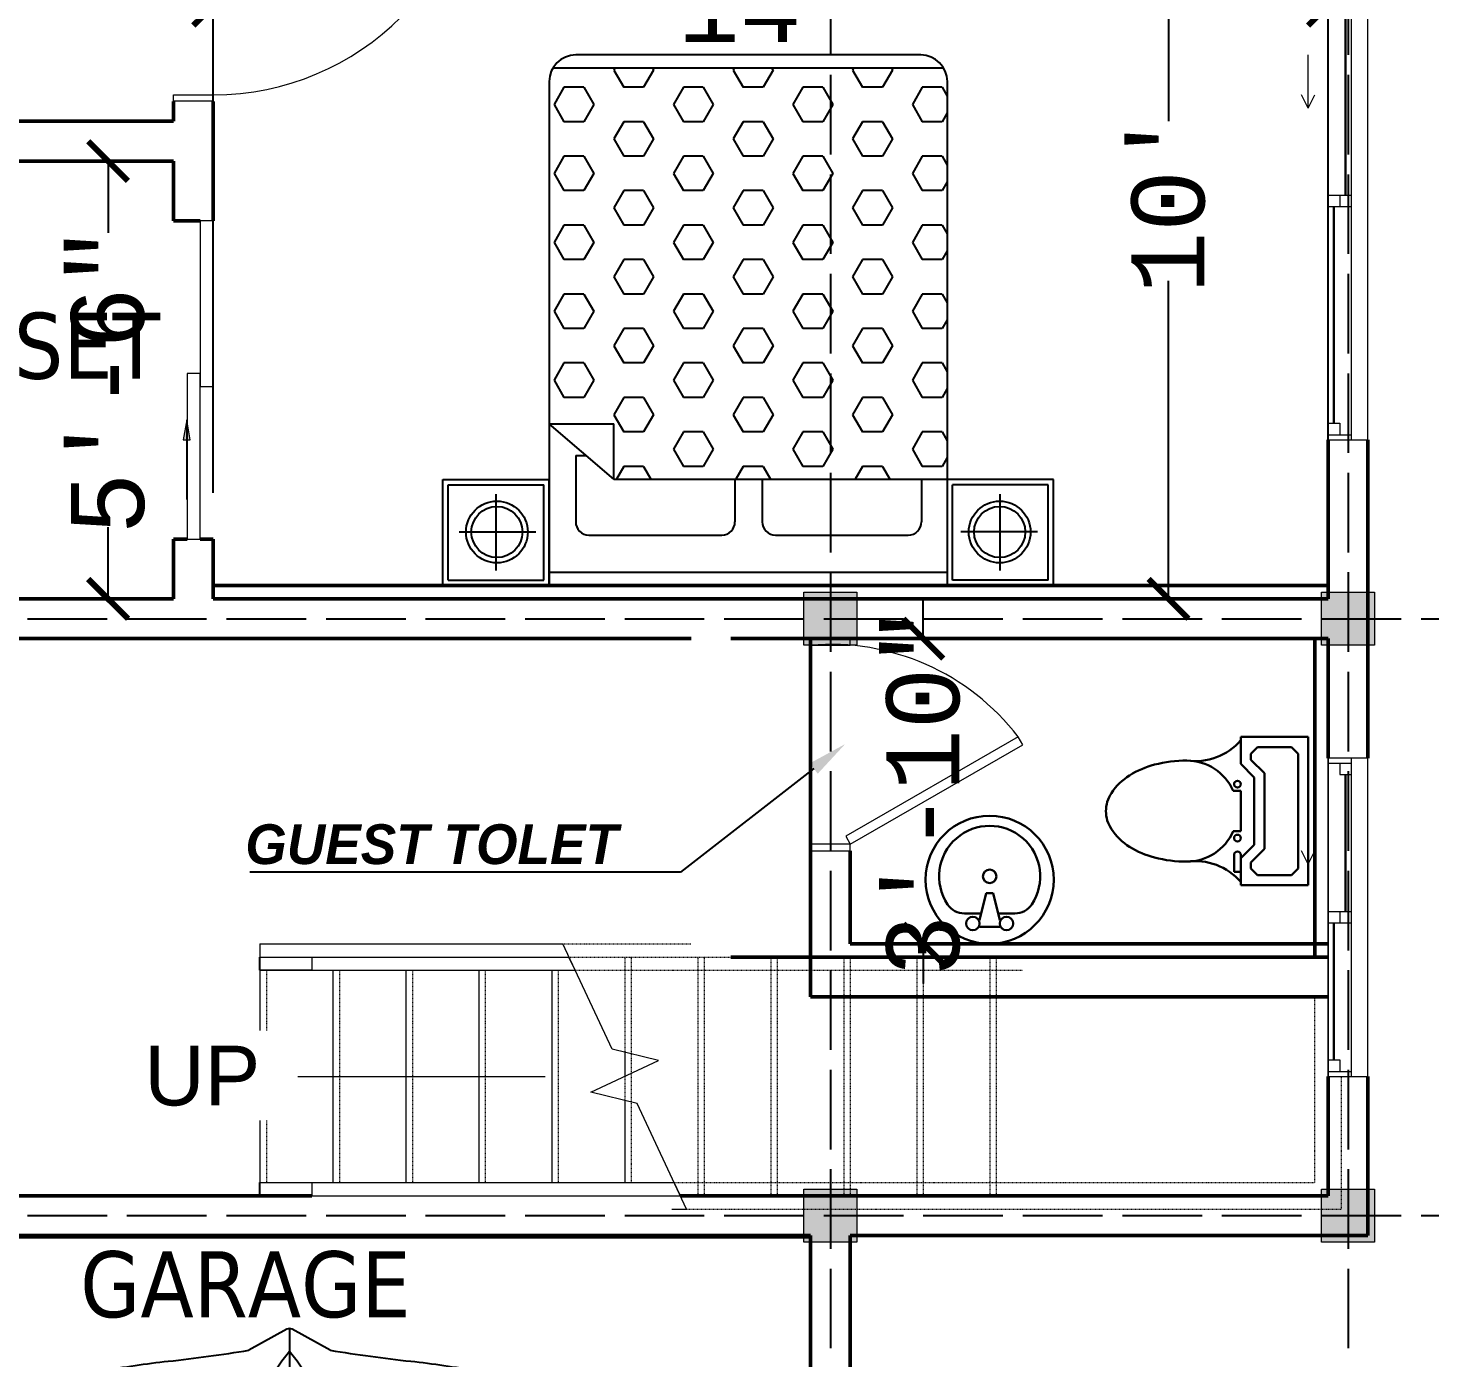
# Model space of a CAD drawing. Header units: inches. Extents: x 8351 to 42256, y 21052 to 33437.
# Drawn here: x 40314.8 to 40526, y 32830.3 to 33030.8 of the extents above; entities that cross this region are included whole.
import ezdxf
from ezdxf import colors
from ezdxf.entities.mleader import LeaderData, LeaderLine
from ezdxf.math import Vec2, Vec3

# ---------------------------------------------------------------- set-up
doc = ezdxf.new("R2010")
doc.units = ezdxf.units.IN
doc.header["$MEASUREMENT"] = 0
doc.linetypes.add('ACAD_ISO02W100', pattern=[15, 12, -3])
doc.linetypes.add('Overhead 1_16_', pattern=[0.101562, 0.0625, -0.039062])
for name, color, linetype, lineweight in [('A-COLS', 52, 'Continuous', 9), ('A-DETL-GENF', 92, 'Continuous', 9), ('A-DIM', 7, 'Continuous', 25), ('A-DOOR', 10, 'Continuous', 13), ('A-DOOR-FRAM', 31, 'Continuous', 20), ('A-FLOR-HRAL', 11, 'Continuous', 9), ('A-GLAZ', 160, 'Continuous', 13), ('A-PLUMBING', 6, 'Continuous', 30), ('A-TEXT', 7, 'Continuous', 25), ('A-WALL', 7, 'Continuous', 35), ('S-STRS', 14, 'Continuous', 9), ('S-STRS-ANNO', 31, 'Continuous', 9), ('S-STRS-IDEN', 24, 'Continuous', 9), ('S-STRS-MBND', 31, 'Overhead 1_16_', 9)]:
    doc.layers.add(name, color=color, linetype=linetype, lineweight=lineweight)
doc.layers.add('A-FUNTURE', color=241, linetype='Continuous')
doc.layers.add('A-G-BEAM', color=8, linetype='ACAD_ISO02W100')
doc.styles.add('Arial', font='arial.ttf', dxfattribs={"height": 9})
doc.styles.add('ATT', font='txt')
doc.styles.add('PDF Tahoma', font='tahoma.ttf')
doc.styles.get("Standard").update_dxf_attribs({"font": 'consolab.ttf', "height": 11})
doc.dimstyles.get("Standard").update_dxf_attribs({"dimtxt": 11, "dimasz": 6, "dimexe": 6, "dimexo": 16, "dimgap": 0.09, "dimtad": 0, "dimdec": 0, "dimzin": 0, "dimdsep": 46, "dimlunit": 4, "dimtxsty": 'Standard', "dimblk": 'ARCHTICK', "dimcen": 0.09, "dimclrd": 256, "dimclre": 256, "dimclrt": 256, "dimadec": 0, "dimazin": 0, "dimtfac": 1, "dimtdec": 0, "dimtix": 1, "dimtofl": 0, "dimtmove": 0, "dimatfit": 2, "dimldrblk": 'ARCHTICK', "dimfxl": 1, "dimtolj": 1, "dimtzin": 0, "dimlwd": -1, "dimlwe": -1, "dimarcsym": 0})

# ---------------------------------------------------------------- blocks, each defined once
blk = doc.blocks.new('M_Door-Interior-Single-6_Panel-Wood - M_Door-Interior-Single-6_Panel-Wood-325326-B-FLOOR-PLAN')
at = {"layer": 'A-DOOR', "lineweight": 20}
for p, q in [((18.62, -2.88), (20, -2.88)), ((18.62, -42.88), (18.62, -2.88)), ((20, -2.88), (20, -42.88)), ((20, -42.88), (18.62, -42.88))]:
    blk.add_line(p, q, dxfattribs=at)
at = {"layer": 'A-DOOR', "lineweight": 9}
blk.add_arc((20, -2.88), 40, 180, 270, dxfattribs=at)
at = {"layer": 'A-DOOR-FRAM'}
for p, q in [((-20.98, 3.13), (-20, 3.13)), ((-20.98, -2.88), (-20.98, 3.13)), ((-20, 3.13), (-20, -2.88)), ((20, 3.13), (20.98, 3.13)), ((20, -2.88), (20, 3.13)), ((20.98, 3.13), (20.98, -2.88)), ((-20, -2.88), (-20.98, -2.88)), ((20.98, -2.88), (20, -2.88))]:
    blk.add_line(p, q, dxfattribs=at)
blk = doc.blocks.new('M_Door-Double-Sliding - 1700 x 2000mm-325327-B-FLOOR-PLAN')
at = {"layer": 'A-DETL-GENF', "lineweight": 13}
blk.add_hatch(color=256, dxfattribs=at).paths.add_polyline_path([(9.01, 4.53), (6, 4), (9.01, 3.47)], flags=0)
at = {"layer": 'A-DETL-GENF'}
for p, q in [((9.01, 4.53), (6, 4)), ((9.01, 3.47), (9.01, 4.53)), ((18, 4), (6, 4)), ((6, 4), (9.01, 3.47))]:
    blk.add_line(p, q, dxfattribs=at)
at = {"layer": 'A-DOOR', "lineweight": 20}
for p, q in [((0.98, 8), (-24, 8)), ((-24, 8), (-24, 6.03)), ((0.98, 6.03), (0.98, 8)), ((-24, 6.03), (0.98, 6.03)), ((24, 6.03), (-0.98, 6.03)), ((-0.98, 6.03), (-0.98, 4.06)), ((24, 4.06), (24, 6.03)), ((-0.98, 4.06), (24, 4.06))]:
    blk.add_line(p, q, dxfattribs=at)
blk = doc.blocks.new('M_Window-Sliding-Double - 1500 x 1200mm-330903-B-FLOOR-PLAN')
at = {"layer": 'A-GLAZ'}
for p, q in [((14, 5.85), (16, 6.85)), ((14, 5.85), (16, 4.85)), ((14, 5.85), (22, 5.85)), ((36, 2.85), (-36, 2.85)), ((-36, -3.15), (36, -3.15))]:
    blk.add_line(p, q, dxfattribs=at)
at = {"layer": 'A-GLAZ', "lineweight": 20}
for p, q in [((-36, 2.85), (-36, -3.15)), ((-36, 2.85), (-33.5, 2.85)), ((-35.25, 2.85), (-35.25, -0.65)), ((-33.5, 2.85), (-33.5, 1.1)), ((-0.875, -0.65), (-0.875, 2.85)), ((-0.875, 2.85), (0.875, 2.85)), ((0.875, 2.85), (0.875, -0.65)), ((35.25, 2.85), (36, 2.85)), ((35.25, 2.85), (35.25, -0.65)), ((36, -3.15), (36, 2.85)), ((-33.5, 1.1), (-35.25, 1.1)), ((0.875, 1.1), (-0.875, 1.1)), ((33.5, 1.1), (33.5, -0.65)), ((35.25, 1.1), (33.5, 1.1)), ((-36, -0.65), (-35.25, -0.65)), ((-0.875, -0.65), (0.875, -0.65)), ((33.5, -0.65), (36, -0.65))]:
    blk.add_line(p, q, dxfattribs=at)
at = {"layer": 'A-GLAZ', "lineweight": 9}
for p, q in [((-33.5, 2.85), (-0.875, 2.85)), ((0.875, 2.85), (35.25, 2.85)), ((-35.25, -0.65), (-0.875, -0.65)), ((0.875, -0.65), (33.5, -0.65))]:
    blk.add_line(p, q, dxfattribs=at)
at = {"layer": 'A-GLAZ', "lineweight": 30}
for p, q in [((-33.5, 1.975), (-0.875, 1.975)), ((0.875, 0.225), (33.5, 0.225))]:
    blk.add_line(p, q, dxfattribs=at)
blk = doc.blocks.new('M_Window-Sliding-Double - 1500 x 1200mm 3-331050-B-FLOOR-PLAN')
at = {"layer": 'A-GLAZ'}
for p, q in [((8, 5.85), (10, 6.85)), ((8, 5.85), (10, 4.85)), ((8, 5.85), (16, 5.85)), ((24, 2.85), (-24, 2.85)), ((-24, -3.15), (24, -3.15))]:
    blk.add_line(p, q, dxfattribs=at)
at = {"layer": 'A-GLAZ', "lineweight": 20}
for p, q in [((-24, 2.85), (-24, -3.15)), ((-24, 2.85), (-21.5, 2.85)), ((-23.25, 2.85), (-23.25, -0.65)), ((-21.5, 2.85), (-21.5, 1.1)), ((-0.875, -0.65), (-0.875, 2.85)), ((-0.875, 2.85), (0.875, 2.85)), ((0.875, 2.85), (0.875, -0.65)), ((23.25, 2.85), (24, 2.85)), ((23.25, 2.85), (23.25, -0.65)), ((24, -3.15), (24, 2.85)), ((-21.5, 1.1), (-23.25, 1.1)), ((0.875, 1.1), (-0.875, 1.1)), ((21.5, 1.1), (21.5, -0.65)), ((23.25, 1.1), (21.5, 1.1)), ((-24, -0.65), (-23.25, -0.65)), ((-0.875, -0.65), (0.875, -0.65)), ((21.5, -0.65), (24, -0.65))]:
    blk.add_line(p, q, dxfattribs=at)
at = {"layer": 'A-GLAZ', "lineweight": 9}
for p, q in [((-21.5, 2.85), (-0.875, 2.85)), ((0.875, 2.85), (23.25, 2.85)), ((-23.25, -0.65), (-0.875, -0.65)), ((0.875, -0.65), (21.5, -0.65))]:
    blk.add_line(p, q, dxfattribs=at)
at = {"layer": 'A-GLAZ', "lineweight": 30}
for p, q in [((-21.5, 1.975), (-0.875, 1.975)), ((0.875, 0.225), (21.5, 0.225))]:
    blk.add_line(p, q, dxfattribs=at)
blk = doc.blocks.new('Top Rail Type - Top Rail_Internal_-335362-B-FLOOR-PLAN')
at = {"layer": 'A-FLOR-HRAL'}
for p, q in [((-161.36, 212.38), (-161.36, 214.38)), ((-161.36, 214.38), (-153.5, 214.38)), ((-153.5, 214.38), (-153.5, 212.38))]:
    blk.add_line(p, q, dxfattribs=at)
blk = doc.blocks.new('Top Rail Type - Top Rail_Internal_-335377-B-FLOOR-PLAN')
at = {"layer": 'A-FLOR-HRAL'}
for p, q in [((-161.36, 246.38), (-161.36, 248.38)), ((-161.36, 248.38), (-153.5, 248.38)), ((-153.5, 248.38), (-153.5, 246.38)), ((-153.5, 246.38), (-161.36, 246.38))]:
    blk.add_line(p, q, dxfattribs=at)
blk = doc.blocks.new('P15TOI12')
at = {"color": 0, "linetype": 'ByBlock'}
for p, q in [((0, -279.4), (0, 279.4)), ((0, 279.4), (254, 279.4)), ((254, 279.4), (254, 177.8)), ((38.1, 215.9), (63.5, 241.3)), ((38.1, -215.9), (38.1, 215.9)), ((63.5, 241.3), (190.5, 241.3)), ((190.5, 241.3), (215.9, 215.9)), ((215.9, 215.9), (215.9, 193.6)), ((165.1, 142.8), (215.9, 193.6)), ((203.2, 127), (254, 177.8)), ((165.1, -142.8), (165.1, 142.8)), ((203.2, -127), (203.2, 127)), ((254, 76.2), (254, -76.2)), ((254, 76.2), (282.6, 76.2)), ((254, -76.2), (282.6, -76.2)), ((165.1, -142.8), (215.9, -193.6)), ((203.2, -127), (254, -177.8)), ((215.9, -215.9), (215.9, -193.6)), ((254, -165.1), (254, -177.8)), ((254, -279.4), (254, -177.8)), ((279.4, -228.6), (279.4, -165.1)), ((63.5, -241.3), (38.1, -215.9)), ((63.5, -241.3), (190.5, -241.3)), ((215.9, -215.9), (190.5, -241.3)), ((254, -228.6), (279.4, -228.6)), ((0, -279.4), (254, -279.4))]:
    blk.add_line(p, q, dxfattribs=at)
blk.add_lwpolyline([(457.2, -190.5, 0.063415), (579, -175, 0.076468), (672.7, -134.7, 0.107136), (741.6, -67.6, 0.147373), (762, 0, 0.147373), (741.6, 67.6, 0.107136), (672.7, 134.7, 0.076468), (579, 175, 0.063415), (457.2, 190.5, 0.063415)], format="xyb", dxfattribs=at)
for centre in [(266.7, 101.6), (266.7, -101.6)]:
    blk.add_circle(centre, 12.7, dxfattribs=at)
for centre, radius, start, end in [((426.2, 416.9), 228.5, 221.089, 277.7989), ((457.2, 0), 190.5, 90, 156.4218), ((457.2, 0), 190.5, 203.5782, 270), ((266.7, -165.1), 12.7, 0, 180), ((426.2, -416.9), 228.5, 82.2011, 138.911)]:
    blk.add_arc(centre, radius, start, end, dxfattribs=at)
at = {"color": 0, "linetype": 'ByBlock', "style": 'ATT'}
for tag, p, flags in [('ITEM', (0, -533.4), 3), ('ROOM_NUMBER', (0, -762), 1)]:
    blk.add_attdef(tag, p, '', height=152.4, dxfattribs=dict(at, flags=flags))
blk = doc.blocks.new('P15LAV05')
at = {"color": 0, "linetype": 'ByBlock'}
for p, q in [((114.3, 31.8), (114.3, 95)), ((63.5, -38.1), (63.5, 38.1)), ((190.5, 12.7), (88.9, 38.1)), ((190.5, -12.7), (190.5, 12.7)), ((88.9, -38.1), (190.5, -12.7)), ((114.3, -95), (114.3, -31.8))]:
    blk.add_line(p, q, dxfattribs=at)
for centre, radius in [((241.3, 0), 241.3), ((76.2, 63.5), 25.4), ((254, 0), 25.4), ((76.2, -63.5), 25.4)]:
    blk.add_circle(centre, radius, dxfattribs=at)
for centre, radius, start, end in [((254, 0), 190.5, 236.251, 123.749), ((190.5, 95), 76.2, 123.749, 180), ((190.5, -95), 76.2, 180, 236.251)]:
    blk.add_arc(centre, radius, start, end, dxfattribs=at)
at = {"color": 0, "linetype": 'ByBlock', "style": 'ATT'}
for tag, p, flags in [('ITEM', (0, -457.2), 3), ('ROOM_NUMBER', (0, -685.8), 1)]:
    blk.add_attdef(tag, p, '', height=152.4, dxfattribs=dict(at, flags=flags))
blk = doc.blocks.new('*U71')
for p, q in [((46.55, 38.89), (22.35, 38.89)), ((136.7, 38.89), (160.9, 38.89)), ((21.1, 37.41), (21.1, 36.83)), ((47.8, 37.39), (47.8, 37.41)), ((87.99, 31.87), (74.76, 35.92)), ((135.45, 37.07), (135.45, 37.41)), ((162.15, 37.41), (162.15, 36.77)), ((134.31, 35.6), (119.29, 31.78)), ((186.47, -33.5), (186.47, 33.5)), ((188.4, -32.76), (188.4, 32.76)), ((70.03, 31.54), (86.41, 29.35)), ((138.42, 29.35), (157.25, 29.35)), ((186.47, 29.35), (167.01, 29.35)), ((164.52, 26.39), (164.52, -26.39)), ((32.27, 11.63), (36.13, 17.17)), ((36.13, 17.17), (50.94, 17.17)), ((32.12, 9.51), (32.12, 11.15)), ((58.92, -10.77), (58.92, 10.77)), ((29.77, 9.51), (51.68, 9.51)), ((66.55, -10.53), (66.55, 10.53)), ((82.74, 8.5), (82.74, -8.5)), ((186.47, -10.53), (186.47, 10.53)), ((3.27, 6.13), (0.1, 0.41)), ((0, 0), (51.68, 0)), ((0.1, -0.41), (3.27, -6.13)), ((29.77, -9.51), (51.68, -9.51)), ((32.12, -9.51), (32.12, -11.15)), ((32.27, -11.63), (36.13, -17.17)), ((36.13, -17.17), (50.94, -17.17)), ((86.41, -29.35), (70.03, -31.54)), ((157.25, -29.35), (138.42, -29.35)), ((167.01, -29.35), (186.47, -29.35)), ((87.99, -31.87), (74.76, -35.92)), ((134.31, -35.6), (119.29, -31.78)), ((21.1, -37.41), (21.1, -36.83)), ((47.8, -37.39), (47.8, -37.41)), ((135.45, -37.07), (135.45, -37.41)), ((162.15, -37.41), (162.15, -36.77)), ((46.55, -38.89), (22.35, -38.89)), ((136.7, -38.89), (160.9, -38.89))]:
    blk.add_line(p, q)
for centre, major_axis, ratio, start_param, end_param in [((22.35, 37.41), (0, -1.48), 0.842304, 3.141593, 4.712389), ((46.55, 37.41), (0, 1.48), 0.842304, -1.570796, 0), ((136.7, 37.41), (0, -1.48), 0.842304, 3.141593, 4.712389), ((160.9, 37.41), (0, 1.48), 0.842304, -1.570796, 0), ((180.63, 35.84), (0, 2.22), 0.842304, -0.013017, 1.249894), ((64.48, -10556.36), (0, 10595.31), 0.842304, -0.013397, -0.013017), ((41.19, -490.86), (0, 528.23), 0.842304, 0.00281, 0.075598), ((64.48, -10555.62), (0, 10593.03), 0.842304, -0.013397, 0.002797), ((64.48, -10555.62), (0, -10591.55), 0.842304, 3.133765, 3.140441), ((183.98, 33.5), (0, -2.96), 0.842304, 1.570796, 3.128196), ((183.98, 32.76), (0, -5.25), 0.842304, 1.570796, 3.128196), ((266.03, -27.52), (0, 313.31), 0.842304, 1.367076, 1.39176), ((95.79, -3666.35), (0, -3698.24), 0.842304, 3.134049, 3.144098), ((37.47, -593.96), (0, -623.33), 0.842304, 3.096046, 3.200911), ((135.29, 5.39), (0, 81.77), 0.842304, 1.245306, 1.50788), ((259.18, -27.52), (0, -305.3), 0.842304, 4.528606, 4.561838), ((134.4, 5.39), (0, -89.78), 0.842304, 4.449482, 4.652344), ((149.6, 2.8), (0, -79.58), 0.842304, 4.372215, 4.640744), ((17.08, 0), (0, 147.02), 0.842304, 4.511394, 4.913384), ((35.91, 0), (0, 147.02), 0.842304, 4.511394, 4.913384), ((167.01, 26.39), (0, 2.96), 0.842304, 0, 1.570796), ((-204.49, 52.4), (0, -250.96), 0.842304, 1.385369, 1.434372), ((13.04, 17.01), (0, 27.42), 0.842304, 4.435146, 4.718221), ((14.2, 17.01), (0, 27.42), 0.842304, 4.435146, 4.718221), ((50.79, 13.34), (6.34, -0.36), 0.603834, -1.395552, 1.581315), ((32.75, 11.15), (0, 0.74), 0.842304, 0.879714, 1.570796), ((29.77, -46.66), (0, 56.17), 0.842304, 0, 0.590319), ((0.62, 0), (0, -0.74), 0.842304, 4.131459, 5.293319), ((29.77, 46.66), (0, 56.17), 0.842304, 2.551274, 3.141593), ((-204.49, -52.4), (0, 250.96), 0.842304, -1.434372, -1.385369), ((13.04, -17.01), (0, -27.42), 0.842304, 1.564964, 1.848039), ((14.2, -17.01), (0, -27.42), 0.842304, 1.564964, 1.848039), ((135.29, -5.39), (0, -81.77), 0.842304, -1.50788, -1.245306), ((149.6, -2.8), (0, -79.58), 0.842304, -1.499151, -1.230623), ((32.75, -11.15), (0, -0.74), 0.842304, 4.712389, 5.403472), ((134.4, -5.39), (0, -89.78), 0.842304, -1.510751, -1.307889), ((259.18, 27.52), (0, 305.3), 0.842304, 1.721348, 1.754579), ((167.01, -26.39), (0, -2.96), 0.842304, 4.712389, 6.283185), ((266.03, 27.52), (0, 313.31), 0.842304, 1.749832, 1.774517), ((37.47, 593.96), (0, -623.33), 0.842304, -0.059319, 0.045547), ((95.79, 3666.35), (0, -3698.24), 0.842304, -0.002505, 0.007544), ((183.98, -33.5), (0, 2.96), 0.842304, 3.15499, 4.712389), ((183.98, -32.76), (0, -5.25), 0.842304, 0.013397, 1.570796), ((41.19, 490.86), (0, -528.23), 0.842304, -0.075598, -0.00281), ((64.48, 10555.62), (0, -10591.55), 0.842304, 0.001152, 0.007828), ((22.35, -37.41), (0, 1.48), 0.842304, 1.570796, 3.141593), ((64.48, 10555.62), (0, 10593.03), 0.842304, 3.138796, 3.15499), ((46.55, -37.41), (0, -1.48), 0.842304, 0, 1.570796), ((136.7, -37.41), (0, -1.48), 0.842304, -1.570796, 0), ((160.9, -37.41), (0, 1.48), 0.842304, 3.141593, 4.712389), ((180.63, -35.84), (0, -2.22), 0.842304, -1.249894, 0.013017), ((64.48, 10556.36), (0, 10595.31), 0.842304, 3.15461, 3.15499)]:
    blk.add_ellipse(centre, major_axis=major_axis, ratio=ratio, start_param=start_param, end_param=end_param)
at = {"extrusion": (0, 0, -1)}
blk.add_ellipse((50.79, -13.34), major_axis=(6.34, 0.36), ratio=0.603834, start_param=-1.395552, end_param=1.581315, dxfattribs=at)
blk = doc.blocks.new('*X56')
at = {"color": 0, "ltscale": 120}
for p, q in [((63000, 38971.1), (62972.5, 39018.8)), ((63075, 38971.1), (63102.5, 39018.8)), ((63450, 38971.1), (63422.5, 39018.8)), ((63525, 38971.1), (63552.5, 39018.8)), ((63900, 38971.1), (63872.5, 39018.8)), ((63975, 38971.1), (64002.5, 39018.8)), ((62755.8, 38937.8), (62775, 38971.1)), ((62775, 38971.1), (62850, 38971.1)), ((62887.5, 38906.2), (62850, 38971.1)), ((63000, 38971.1), (63075, 38971.1)), ((63187.5, 38906.2), (63225, 38971.1)), ((63225, 38971.1), (63300, 38971.1)), ((63337.5, 38906.2), (63300, 38971.1)), ((63450, 38971.1), (63525, 38971.1)), ((63637.5, 38906.2), (63675, 38971.1)), ((63675, 38971.1), (63750, 38971.1)), ((63787.5, 38906.2), (63750, 38971.1)), ((63900, 38971.1), (63975, 38971.1)), ((62775, 38841.2), (62755.8, 38874.6)), ((62850, 38841.2), (62887.5, 38906.2)), ((63225, 38841.2), (63187.5, 38906.2)), ((63300, 38841.2), (63337.5, 38906.2)), ((63675, 38841.2), (63637.5, 38906.2)), ((63750, 38841.2), (63787.5, 38906.2)), ((62775, 38841.2), (62850, 38841.2)), ((62962.5, 38776.3), (63000, 38841.2)), ((63000, 38841.2), (63075, 38841.2)), ((63112.5, 38776.3), (63075, 38841.2)), ((63225, 38841.2), (63300, 38841.2)), ((63412.5, 38776.3), (63450, 38841.2)), ((63450, 38841.2), (63525, 38841.2)), ((63562.5, 38776.3), (63525, 38841.2)), ((63675, 38841.2), (63750, 38841.2)), ((63862.5, 38776.3), (63900, 38841.2)), ((63900, 38841.2), (63975, 38841.2)), ((64012.5, 38776.3), (63975, 38841.2)), ((63000, 38711.3), (62962.5, 38776.3)), ((63075, 38711.3), (63112.5, 38776.3)), ((63450, 38711.3), (63412.5, 38776.3)), ((63525, 38711.3), (63562.5, 38776.3)), ((63900, 38711.3), (63862.5, 38776.3)), ((63975, 38711.3), (64012.5, 38776.3)), ((62755.8, 38678), (62775, 38711.3)), ((62775, 38711.3), (62850, 38711.3)), ((62887.5, 38646.4), (62850, 38711.3)), ((63000, 38711.3), (63075, 38711.3)), ((63187.5, 38646.4), (63225, 38711.3)), ((63225, 38711.3), (63300, 38711.3)), ((63337.5, 38646.4), (63300, 38711.3)), ((63450, 38711.3), (63525, 38711.3)), ((63637.5, 38646.4), (63675, 38711.3)), ((63675, 38711.3), (63750, 38711.3)), ((63787.5, 38646.4), (63750, 38711.3)), ((63900, 38711.3), (63975, 38711.3)), ((64087.5, 38646.4), (64125, 38711.3)), ((64125, 38711.3), (64200, 38711.3)), ((64237.5, 38646.4), (64200, 38711.3)), ((62775, 38581.4), (62755.8, 38614.8)), ((62850, 38581.4), (62887.5, 38646.4)), ((63225, 38581.4), (63187.5, 38646.4)), ((63300, 38581.4), (63337.5, 38646.4)), ((63675, 38581.4), (63637.5, 38646.4)), ((63750, 38581.4), (63787.5, 38646.4)), ((64125, 38581.4), (64087.5, 38646.4)), ((64200, 38581.4), (64237.5, 38646.4)), ((62775, 38581.4), (62850, 38581.4)), ((62962.5, 38516.5), (63000, 38581.4)), ((63000, 38581.4), (63075, 38581.4)), ((63112.5, 38516.5), (63075, 38581.4)), ((63225, 38581.4), (63300, 38581.4)), ((63412.5, 38516.5), (63450, 38581.4)), ((63450, 38581.4), (63525, 38581.4)), ((63562.5, 38516.5), (63525, 38581.4)), ((63675, 38581.4), (63750, 38581.4)), ((63862.5, 38516.5), (63900, 38581.4)), ((63900, 38581.4), (63975, 38581.4)), ((64012.5, 38516.5), (63975, 38581.4)), ((64125, 38581.4), (64200, 38581.4)), ((63000, 38451.5), (62962.5, 38516.5)), ((63075, 38451.5), (63112.5, 38516.5)), ((63450, 38451.5), (63412.5, 38516.5)), ((63525, 38451.5), (63562.5, 38516.5)), ((63900, 38451.5), (63862.5, 38516.5)), ((63975, 38451.5), (64012.5, 38516.5)), ((62755.8, 38418.2), (62775, 38451.5)), ((62775, 38451.5), (62850, 38451.5)), ((62887.5, 38386.6), (62850, 38451.5)), ((63000, 38451.5), (63075, 38451.5)), ((63187.5, 38386.6), (63225, 38451.5)), ((63225, 38451.5), (63300, 38451.5)), ((63337.5, 38386.6), (63300, 38451.5)), ((63450, 38451.5), (63525, 38451.5)), ((63637.5, 38386.6), (63675, 38451.5)), ((63675, 38451.5), (63750, 38451.5)), ((63787.5, 38386.6), (63750, 38451.5)), ((63900, 38451.5), (63975, 38451.5)), ((64087.5, 38386.6), (64125, 38451.5)), ((64125, 38451.5), (64200, 38451.5)), ((64237.5, 38386.6), (64200, 38451.5)), ((62775, 38321.6), (62755.8, 38354.9)), ((62850, 38321.6), (62887.5, 38386.6)), ((63225, 38321.6), (63187.5, 38386.6)), ((63300, 38321.6), (63337.5, 38386.6)), ((63675, 38321.6), (63637.5, 38386.6)), ((63750, 38321.6), (63787.5, 38386.6)), ((64125, 38321.6), (64087.5, 38386.6)), ((64200, 38321.6), (64237.5, 38386.6)), ((62775, 38321.6), (62850, 38321.6)), ((62962.5, 38256.7), (63000, 38321.6)), ((63000, 38321.6), (63075, 38321.6)), ((63112.5, 38256.7), (63075, 38321.6)), ((63225, 38321.6), (63300, 38321.6)), ((63412.5, 38256.7), (63450, 38321.6)), ((63450, 38321.6), (63525, 38321.6)), ((63562.5, 38256.7), (63525, 38321.6)), ((63675, 38321.6), (63750, 38321.6)), ((63862.5, 38256.7), (63900, 38321.6)), ((63900, 38321.6), (63975, 38321.6)), ((64012.5, 38256.7), (63975, 38321.6)), ((64125, 38321.6), (64200, 38321.6)), ((63000, 38191.7), (62962.5, 38256.7)), ((63075, 38191.7), (63112.5, 38256.7)), ((63450, 38191.7), (63412.5, 38256.7)), ((63525, 38191.7), (63562.5, 38256.7)), ((63900, 38191.7), (63862.5, 38256.7)), ((63975, 38191.7), (64012.5, 38256.7)), ((62755.8, 38158.4), (62775, 38191.7)), ((62775, 38191.7), (62850, 38191.7)), ((62887.5, 38126.8), (62850, 38191.7)), ((63000, 38191.7), (63075, 38191.7)), ((63187.5, 38126.8), (63225, 38191.7)), ((63225, 38191.7), (63300, 38191.7)), ((63337.5, 38126.8), (63300, 38191.7)), ((63450, 38191.7), (63525, 38191.7)), ((63637.5, 38126.8), (63675, 38191.7)), ((63675, 38191.7), (63750, 38191.7)), ((63787.5, 38126.8), (63750, 38191.7)), ((63900, 38191.7), (63975, 38191.7)), ((64087.5, 38126.8), (64125, 38191.7)), ((64125, 38191.7), (64200, 38191.7)), ((64237.5, 38126.8), (64200, 38191.7)), ((62775, 38061.8), (62755.8, 38095.1)), ((62850, 38061.8), (62887.5, 38126.8)), ((63225, 38061.8), (63187.5, 38126.8)), ((63300, 38061.8), (63337.5, 38126.8)), ((63675, 38061.8), (63637.5, 38126.8)), ((63750, 38061.8), (63787.5, 38126.8)), ((64125, 38061.8), (64087.5, 38126.8)), ((64200, 38061.8), (64237.5, 38126.8)), ((62775, 38061.8), (62850, 38061.8)), ((62962.5, 37996.9), (63000, 38061.8)), ((63000, 38061.8), (63075, 38061.8)), ((63112.5, 37996.9), (63075, 38061.8)), ((63225, 38061.8), (63300, 38061.8)), ((63412.5, 37996.9), (63450, 38061.8)), ((63450, 38061.8), (63525, 38061.8)), ((63562.5, 37996.9), (63525, 38061.8)), ((63675, 38061.8), (63750, 38061.8)), ((63862.5, 37996.9), (63900, 38061.8)), ((63900, 38061.8), (63975, 38061.8)), ((64012.5, 37996.9), (63975, 38061.8)), ((64125, 38061.8), (64200, 38061.8)), ((63000, 37931.9), (62962.5, 37996.9)), ((63075, 37931.9), (63112.5, 37996.9)), ((63450, 37931.9), (63412.5, 37996.9)), ((63525, 37931.9), (63562.5, 37996.9)), ((63900, 37931.9), (63862.5, 37996.9)), ((63975, 37931.9), (64012.5, 37996.9)), ((62755.8, 37898.6), (62775, 37931.9)), ((62775, 37931.9), (62850, 37931.9)), ((62887.5, 37867), (62850, 37931.9)), ((63000, 37931.9), (63075, 37931.9)), ((63187.5, 37867), (63225, 37931.9)), ((63225, 37931.9), (63300, 37931.9)), ((63337.5, 37867), (63300, 37931.9)), ((63450, 37931.9), (63525, 37931.9)), ((63637.5, 37867), (63675, 37931.9)), ((63675, 37931.9), (63750, 37931.9)), ((63787.5, 37867), (63750, 37931.9)), ((63900, 37931.9), (63975, 37931.9)), ((64087.5, 37867), (64125, 37931.9)), ((64125, 37931.9), (64200, 37931.9)), ((64237.5, 37867), (64200, 37931.9)), ((62775, 37802), (62755.8, 37835.3)), ((62850, 37802), (62887.5, 37867)), ((63225, 37802), (63187.5, 37867)), ((63300, 37802), (63337.5, 37867)), ((63675, 37802), (63637.5, 37867)), ((63750, 37802), (63787.5, 37867)), ((64125, 37802), (64087.5, 37867)), ((64200, 37802), (64237.5, 37867)), ((62775, 37802), (62850, 37802)), ((62962.5, 37737.1), (63000, 37802)), ((63000, 37802), (63075, 37802)), ((63112.5, 37737.1), (63075, 37802)), ((63225, 37802), (63300, 37802)), ((63412.5, 37737.1), (63450, 37802)), ((63450, 37802), (63525, 37802)), ((63562.5, 37737.1), (63525, 37802)), ((63675, 37802), (63750, 37802)), ((63862.5, 37737.1), (63900, 37802)), ((63900, 37802), (63975, 37802)), ((64012.5, 37737.1), (63975, 37802)), ((64125, 37802), (64200, 37802)), ((63000, 37672.1), (62962.5, 37737.1)), ((63075, 37672.1), (63112.5, 37737.1)), ((63450, 37672.1), (63412.5, 37737.1)), ((63525, 37672.1), (63562.5, 37737.1)), ((63900, 37672.1), (63862.5, 37737.1)), ((63975, 37672.1), (64012.5, 37737.1)), ((62755.8, 37638.8), (62775, 37672.1)), ((62775, 37672.1), (62850, 37672.1)), ((62887.5, 37607.2), (62850, 37672.1)), ((63000, 37672.1), (63075, 37672.1)), ((63187.5, 37607.2), (63225, 37672.1)), ((63225, 37672.1), (63300, 37672.1)), ((63337.5, 37607.2), (63300, 37672.1)), ((63450, 37672.1), (63525, 37672.1)), ((63637.5, 37607.2), (63675, 37672.1)), ((63675, 37672.1), (63750, 37672.1)), ((63787.5, 37607.2), (63750, 37672.1)), ((63900, 37672.1), (63975, 37672.1)), ((64087.5, 37607.2), (64125, 37672.1)), ((64125, 37672.1), (64200, 37672.1)), ((64237.5, 37607.2), (64200, 37672.1)), ((62850, 37542.2), (62887.5, 37607.2)), ((63225, 37542.2), (63187.5, 37607.2)), ((63300, 37542.2), (63337.5, 37607.2)), ((63675, 37542.2), (63637.5, 37607.2)), ((63750, 37542.2), (63787.5, 37607.2)), ((64125, 37542.2), (64087.5, 37607.2)), ((64200, 37542.2), (64237.5, 37607.2)), ((62775, 37542.2), (62755.8, 37575.5)), ((62775, 37542.2), (62850, 37542.2)), ((62962.5, 37477.2), (63000, 37542.2)), ((63000, 37542.2), (63075, 37542.2)), ((63112.5, 37477.2), (63075, 37542.2)), ((63225, 37542.2), (63300, 37542.2)), ((63412.5, 37477.2), (63450, 37542.2)), ((63450, 37542.2), (63525, 37542.2)), ((63562.5, 37477.2), (63525, 37542.2)), ((63675, 37542.2), (63750, 37542.2)), ((63862.5, 37477.2), (63900, 37542.2)), ((63900, 37542.2), (63975, 37542.2)), ((64012.5, 37477.2), (63975, 37542.2)), ((64125, 37542.2), (64200, 37542.2)), ((62966.3, 37470.6), (62962.5, 37477.2)), ((63108.7, 37470.6), (63112.5, 37477.2)), ((63416.3, 37470.6), (63412.5, 37477.2)), ((63558.7, 37470.6), (63562.5, 37477.2)), ((63866.3, 37470.6), (63862.5, 37477.2)), ((64008.7, 37470.6), (64012.5, 37477.2))]:
    blk.add_line(p, q, dxfattribs=at)
blk = doc.blocks.new('_ArchTick')
at = {"color": 0, "linetype": 'ByBlock', "const_width": 0.15}
blk.add_lwpolyline([(-0.5, -0.5), (0.5, 0.5)], dxfattribs=at)
blk = doc.blocks.new('*D95')
at = {"layer": 'A-DIM', "transparency": 16777216}
for p, q in [((40342.7, 32960.72), (40342.7, 33040.16)), ((40510.7, 32960.72), (40510.7, 33040.16)), ((40342.7, 33034.16), (40414.67, 33034.16)), ((40510.7, 33034.16), (40438.72, 33034.16))]:
    blk.add_line(p, q, dxfattribs=at)
at = {"layer": 'Defpoints', "color": 0, "transparency": 16777216}
for p in [(40510.7, 33034.16), (40342.7, 32944.72), (40510.7, 32944.72)]:
    blk.add_point(p, dxfattribs=at)
at = {"layer": 'A-DIM', "transparency": 16777216, "xscale": 6, "yscale": 6, "zscale": 6, "rotation": 180}
blk.add_blockref('_ArchTick', (40342.7, 33034.16), dxfattribs=at)
at = {"layer": 'A-DIM', "transparency": 16777216, "xscale": 6, "yscale": 6, "zscale": 6}
blk.add_blockref('_ArchTick', (40510.7, 33034.16), dxfattribs=at)
at = {"layer": 'A-DIM', "transparency": 16777216, "insert": (40426.7, 33034.16), "char_height": 11, "attachment_point": 5}
blk.add_mtext("\\A1;14'", dxfattribs=at)
blk = doc.blocks.new('*D96')
at = {"layer": 'A-DIM', "transparency": 16777216}
for p, q in [((40494.7, 33064.72), (40480.65, 33064.72)), ((40486.65, 33064.72), (40486.65, 33016.75)), ((40486.65, 32944.72), (40486.65, 32992.69)), ((40494.7, 32944.72), (40480.65, 32944.72))]:
    blk.add_line(p, q, dxfattribs=at)
at = {"layer": 'Defpoints', "color": 0, "transparency": 16777216}
for p in [(40510.7, 33064.72), (40486.65, 32944.72), (40510.7, 32944.72)]:
    blk.add_point(p, dxfattribs=at)
at = {"layer": 'A-DIM', "transparency": 16777216, "xscale": 6, "yscale": 6, "zscale": 6}
for p, rotation in [((40486.65, 33064.72), 90), ((40486.65, 32944.72), 270)]:
    blk.add_blockref('_ArchTick', p, dxfattribs=dict(at, rotation=rotation))
at = {"layer": 'A-DIM', "transparency": 16777216, "insert": (40486.65, 33004.72), "char_height": 11, "attachment_point": 5, "rotation": 90}
blk.add_mtext("\\A1;10'", dxfattribs=at)
blk = doc.blocks.new('*D162')
at = {"layer": 'A-DIM', "transparency": 16777216}
for p, q in [((40449.7, 32938.72), (40449.7, 32944.72)), ((40436.7, 32938.72), (40455.7, 32938.72)), ((40449.7, 32892.72), (40449.7, 32886.72)), ((40454.7, 32892.72), (40455.7, 32892.72))]:
    blk.add_line(p, q, dxfattribs=at)
at = {"layer": 'Defpoints', "color": 0, "transparency": 16777216}
for p in [(40420.7, 32938.72), (40438.7, 32892.72), (40449.7, 32892.72)]:
    blk.add_point(p, dxfattribs=at)
at = {"layer": 'A-DIM', "transparency": 16777216, "xscale": 6, "yscale": 6, "zscale": 6}
for p, rotation in [((40449.7, 32938.72), 270), ((40449.7, 32892.72), 90)]:
    blk.add_blockref('_ArchTick', p, dxfattribs=dict(at, rotation=rotation))
at = {"layer": 'A-DIM', "transparency": 16777216, "insert": (40449.7, 32915.72), "char_height": 11, "attachment_point": 5, "rotation": 90}
blk.add_mtext('\\A1;3\'-10"', dxfattribs=at)
blk = doc.blocks.new('*D163')
at = {"layer": 'A-DIM', "transparency": 16777216}
for p, q in [((40326.85, 33010.72), (40326.85, 32999.89)), ((40328.7, 33010.72), (40332.85, 33010.72)), ((40326.85, 32944.72), (40326.85, 32955.55)), ((40328.7, 32944.72), (40332.85, 32944.72))]:
    blk.add_line(p, q, dxfattribs=at)
at = {"layer": 'Defpoints', "color": 0, "transparency": 16777216}
for p in [(40312.7, 33010.72), (40326.85, 33010.72), (40312.7, 32944.72)]:
    blk.add_point(p, dxfattribs=at)
at = {"layer": 'A-DIM', "transparency": 16777216, "xscale": 6, "yscale": 6, "zscale": 6}
for p, rotation in [((40326.85, 33010.72), 90), ((40326.85, 32944.72), 270)]:
    blk.add_blockref('_ArchTick', p, dxfattribs=dict(at, rotation=rotation))
at = {"layer": 'A-DIM', "transparency": 16777216, "insert": (40326.85, 32977.72), "char_height": 11, "attachment_point": 5, "rotation": 90}
blk.add_mtext('\\A1;5\'-6"', dxfattribs=at)

msp = doc.modelspace()

# ---------------------------------------------------------------- hatches: boundary and pattern name
at = {"layer": 'A-COLS'}
h = msp.add_hatch(color=1, dxfattribs=at)
h.dxf.hatch_style = 1
h.paths.add_polyline_path([(40439.7, 32945.72), (40431.7, 32945.72), (40431.7, 32937.72), (40439.7, 32937.72)])
h = msp.add_hatch(color=1, dxfattribs=at)
h.dxf.hatch_style = 1
h.paths.add_polyline_path([(40517.7, 32945.72), (40509.7, 32945.72), (40509.7, 32937.72), (40517.7, 32937.72)])
h = msp.add_hatch(color=1, dxfattribs=at)
h.dxf.hatch_style = 1
h.paths.add_polyline_path([(40439.7, 32855.72), (40431.7, 32855.72), (40431.7, 32847.72), (40439.7, 32847.72)])
h = msp.add_hatch(color=1, dxfattribs=at)
h.dxf.hatch_style = 1
h.paths.add_polyline_path([(40517.7, 32855.72), (40509.7, 32855.72), (40509.7, 32847.72), (40517.7, 32847.72)])

# ---------------------------------------------------------------- linework, layer by layer
at = {"layer": 'A-COLS', "color": 7}
for points in [[(40431.7, 32945.72), (40439.7, 32945.72), (40439.7, 32937.72), (40431.7, 32937.72)], [(40509.7, 32945.72), (40517.7, 32945.72), (40517.7, 32937.72), (40509.7, 32937.72)], [(40431.7, 32855.72), (40439.7, 32855.72), (40439.7, 32847.72), (40431.7, 32847.72)], [(40509.7, 32855.72), (40517.7, 32855.72), (40517.7, 32847.72), (40509.7, 32847.72)]]:
    msp.add_lwpolyline(points, close=True, dxfattribs=at)
at = {"layer": 'A-DOOR', "lineweight": 20}
for p, q in [((40463.99, 32923.93), (40438.01, 32908.93)), ((40438.7, 32907.73), (40464.68, 32922.73)), ((40464.68, 32922.73), (40463.99, 32923.93)), ((40438.01, 32908.93), (40438.7, 32907.73))]:
    msp.add_line(p, q, dxfattribs=at)
msp.add_arc((40435.7, 32902.17), 35.69, 37.5619, 94.8217, dxfattribs=at)
at = {"layer": 'A-DOOR-FRAM'}
for p, q in [((40432.7, 32938.72), (40432.7, 32937.73)), ((40438.7, 32938.72), (40432.7, 32938.72)), ((40432.7, 32937.73), (40438.7, 32937.73)), ((40438.7, 32937.73), (40438.7, 32938.72)), ((40432.7, 32907.73), (40432.7, 32906.75)), ((40438.7, 32907.73), (40432.7, 32907.73)), ((40438.7, 32906.75), (40438.7, 32907.73)), ((40432.7, 32906.75), (40438.7, 32906.75))]:
    msp.add_line(p, q, dxfattribs=at)
at = {"layer": 'A-FLOR-HRAL'}
for p, q in [((40349.7, 32890.72), (40349.7, 32888.72)), ((40349.7, 32890.72), (40396.3, 32890.72)), ((40397.23, 32888.72), (40396.3, 32890.72)), ((40349.7, 32888.72), (40397.23, 32888.72)), ((40349.7, 32856.72), (40349.7, 32854.72)), ((40349.7, 32856.72), (40412.16, 32856.72)), ((40413.09, 32854.72), (40412.16, 32856.72)), ((40357.55, 32854.72), (40413.09, 32854.72))]:
    msp.add_line(p, q, dxfattribs=at)
at = {"layer": 'A-FLOR-HRAL', "linetype": 'Overhead 1_16_'}
for p, q in [((40396.3, 32890.72), (40414.7, 32890.72)), ((40459.7, 32890.72), (40462.7, 32890.72)), ((40397.23, 32888.72), (40459.7, 32888.72)), ((40459.7, 32888.72), (40464.7, 32888.72)), ((40508.7, 32856.72), (40508.7, 32884.72)), ((40510.7, 32854.72), (40510.7, 32884.72)), ((40412.16, 32856.72), (40459.7, 32856.72)), ((40459.7, 32856.72), (40508.7, 32856.72)), ((40413.09, 32854.72), (40459.7, 32854.72)), ((40459.7, 32854.72), (40510.7, 32854.72))]:
    msp.add_line(p, q, dxfattribs=at)
at = {"layer": 'A-FUNTURE', "ltscale": 120}
for p, q in [((40449.32, 33026.72), (40397.32, 33026.72)), ((40452.79, 33024.72), (40393.86, 33024.72)), ((40393.32, 33022.72), (40393.32, 32946.72)), ((40453.32, 32946.72), (40453.32, 33022.72)), ((40403.06, 32962.79), (40393.32, 32971.11)), ((40393.32, 32971.11), (40403.06, 32971.11)), ((40403.06, 32962.79), (40403.06, 32971.11)), ((40397.32, 32966.34), (40397.32, 32956.34)), ((40397.32, 32966.34), (40398.91, 32966.34)), ((40377.32, 32962.72), (40393.32, 32962.72)), ((40377.32, 32946.72), (40377.32, 32962.72)), ((40393.32, 32946.72), (40393.32, 32962.72)), ((40403.06, 32962.79), (40453.32, 32962.79)), ((40421.32, 32962.79), (40421.32, 32956.34)), ((40425.43, 32962.79), (40425.43, 32956.34)), ((40449.43, 32962.79), (40449.43, 32956.34)), ((40453.32, 32946.72), (40453.32, 32962.72)), ((40469.32, 32962.72), (40453.32, 32962.72)), ((40469.32, 32946.72), (40469.32, 32962.72)), ((40378.12, 32961.92), (40392.52, 32961.92)), ((40378.12, 32947.52), (40378.12, 32961.92)), ((40385.35, 32949.01), (40385.35, 32960.49)), ((40392.52, 32947.52), (40392.52, 32961.92)), ((40454.12, 32947.52), (40454.12, 32961.92)), ((40468.52, 32961.92), (40454.12, 32961.92)), ((40461.3, 32949.01), (40461.3, 32960.49)), ((40468.52, 32947.52), (40468.52, 32961.92)), ((40379.75, 32954.8), (40391.31, 32954.8)), ((40399.32, 32954.34), (40419.32, 32954.34)), ((40427.43, 32954.34), (40447.43, 32954.34)), ((40466.9, 32954.8), (40455.33, 32954.8)), ((40393.32, 32948.72), (40453.32, 32948.72)), ((40377.32, 32946.72), (40393.32, 32946.72)), ((40378.12, 32947.52), (40392.52, 32947.52)), ((40393.32, 32946.72), (40453.32, 32946.72)), ((40469.32, 32946.72), (40453.32, 32946.72)), ((40468.52, 32947.52), (40454.12, 32947.52))]:
    msp.add_line(p, q, dxfattribs=at)
for centre, radius in [((40385.44, 32954.8), 4.65), ((40385.44, 32954.8), 3.85), ((40461.21, 32954.8), 4.65), ((40461.21, 32954.8), 3.85)]:
    msp.add_circle(centre, radius, dxfattribs=at)
for centre, radius, start, end in [((40397.32, 33022.72), 4, 90, 180), ((40449.32, 33022.72), 4, 0, 90), ((40399.32, 32956.34), 2, 180, 270), ((40419.32, 32956.34), 2, 270, 0), ((40427.43, 32956.34), 2, 180, 270), ((40447.43, 32956.34), 2, 270, 0)]:
    msp.add_arc(centre, radius, start, end, dxfattribs=at)
at = {"layer": 'A-G-BEAM'}
for p, q in [((40435.7, 33413.72), (40435.7, 32332.72)), ((40513.7, 33413.72), (40513.7, 32332.72)), ((39759.7, 32941.72), (40709.7, 32941.72)), ((39759.7, 32851.72), (40709.7, 32851.72))]:
    msp.add_line(p, q, dxfattribs=at)
at = {"layer": 'A-WALL', "lineweight": 50}
for p, q in [((40336.7, 33019.73), (40336.7, 33016.72)), ((40342.7, 33001.72), (40342.7, 33019.73)), ((40336.7, 33016.72), (40282.7, 33016.72)), ((40288.7, 33010.72), (40336.7, 33010.72)), ((40336.7, 33010.72), (40336.7, 33001.72)), ((40336.7, 33001.72), (40340.73, 33001.72)), ((40510.7, 32968.72), (40510.7, 32944.72)), ((40516.7, 32920.72), (40516.7, 32968.72)), ((40338.76, 32953.72), (40336.7, 32953.72)), ((40336.7, 32953.72), (40336.7, 32944.72)), ((40342.7, 32953.72), (40340.73, 32953.72)), ((40342.7, 32944.72), (40342.7, 32953.72)), ((40510.7, 32946.72), (40342.7, 32946.72)), ((40336.7, 32944.72), (40288.7, 32944.72)), ((40510.7, 32944.72), (40342.7, 32944.72)), ((40282.7, 32938.72), (40414.7, 32938.72)), ((40510.7, 32938.72), (40420.7, 32938.72)), ((40432.7, 32938.72), (40432.7, 32884.72)), ((40508.7, 32938.72), (40508.7, 32890.72)), ((40510.7, 32938.72), (40510.7, 32920.72)), ((40438.7, 32906.75), (40438.7, 32892.72)), ((40510.7, 32890.72), (40420.7, 32890.72)), ((40510.7, 32892.72), (40438.7, 32892.72)), ((40510.7, 32884.72), (40432.7, 32884.72)), ((40510.7, 32872.72), (40510.7, 32854.72)), ((40516.7, 32848.72), (40516.7, 32872.72)), ((40357.57, 32854.72), (40201.7, 32854.72)), ((40510.7, 32854.72), (40413.09, 32854.72)), ((40288.7, 32848.72), (40432.7, 32848.72)), ((40432.7, 32848.53), (40288.7, 32848.53)), ((40432.7, 32848.72), (40432.7, 32807.72)), ((40438.7, 32848.72), (40516.7, 32848.72)), ((40438.7, 32778.22), (40438.7, 32848.72))]:
    msp.add_line(p, q, dxfattribs=at)
at = {"layer": 'S-STRS'}
for p, q in [((40349.7, 32892.72), (40349.7, 32890.72)), ((40349.7, 32892.72), (40395.37, 32892.72)), ((40349.7, 32888.72), (40349.7, 32856.72)), ((40360.7, 32888.72), (40360.7, 32856.72)), ((40371.7, 32888.72), (40371.7, 32856.72)), ((40382.7, 32888.72), (40382.7, 32856.72)), ((40393.7, 32888.72), (40393.7, 32856.72)), ((40404.7, 32876.33), (40404.7, 32872.72)), ((40404.7, 32869.1), (40404.7, 32856.72)), ((40411.82, 32852.72), (40414.02, 32852.72))]:
    msp.add_line(p, q, dxfattribs=at)
at = {"layer": 'S-STRS', "linetype": 'Overhead 1_16_'}
for p, q in [((40350.7, 32888.72), (40350.7, 32856.72)), ((40361.7, 32888.72), (40361.7, 32856.72)), ((40372.7, 32888.72), (40372.7, 32856.72)), ((40383.7, 32888.72), (40383.7, 32856.72)), ((40394.7, 32888.72), (40394.7, 32856.72)), ((40405.7, 32876.09), (40405.7, 32873.18)), ((40405.7, 32868.86), (40405.7, 32856.72))]:
    msp.add_line(p, q, dxfattribs=at)
at = {"layer": 'S-STRS-ANNO'}
for p, q in [((40349.7, 32872.72), (40360.7, 32872.72)), ((40360.7, 32872.72), (40371.7, 32872.72)), ((40371.7, 32872.72), (40382.7, 32872.72)), ((40382.7, 32872.72), (40392.7, 32872.72))]:
    msp.add_line(p, q, dxfattribs=at)
at = {"layer": 'S-STRS-MBND'}
for p, q in [((40395.37, 32892.72), (40414.7, 32892.72)), ((40396.3, 32890.72), (40460.7, 32890.72)), ((40404.7, 32890.72), (40404.7, 32876.33)), ((40405.7, 32890.72), (40405.7, 32876.09)), ((40415.7, 32890.72), (40415.7, 32854.72)), ((40416.7, 32890.72), (40416.7, 32854.72)), ((40426.7, 32890.72), (40426.7, 32854.72)), ((40427.7, 32890.72), (40427.7, 32854.72)), ((40437.7, 32890.72), (40437.7, 32854.72)), ((40438.7, 32890.72), (40438.7, 32854.72)), ((40448.7, 32890.72), (40448.7, 32854.72)), ((40449.7, 32890.72), (40449.7, 32854.72)), ((40459.7, 32890.72), (40459.7, 32854.72)), ((40460.7, 32890.72), (40462.7, 32890.72)), ((40460.7, 32890.72), (40460.7, 32854.72)), ((40404.7, 32872.72), (40404.7, 32869.1)), ((40405.7, 32873.18), (40405.7, 32868.86)), ((40510.7, 32854.72), (40510.7, 32872.72)), ((40512.7, 32852.72), (40512.7, 32872.72)), ((40413.09, 32854.72), (40510.7, 32854.72)), ((40414.02, 32852.72), (40510.7, 32852.72)), ((40510.7, 32852.72), (40512.7, 32852.72))]:
    msp.add_line(p, q, dxfattribs=at)
at = {"layer": 'S-STRS-MBND', "linetype": 'Continuous'}
for p, q in [((40402.79, 32876.8), (40395.37, 32892.72)), ((40409.79, 32875.09), (40402.79, 32876.8)), ((40399.6, 32870.34), (40409.79, 32875.09)), ((40406.6, 32868.64), (40399.6, 32870.34)), ((40414.02, 32852.72), (40406.6, 32868.64))]:
    msp.add_line(p, q, dxfattribs=at)

# ---------------------------------------------------------------- block references
at = {"layer": 'A-DOOR'}
for name, p, rotation in [('M_Door-Interior-Single-6_Panel-Wood - M_Door-Interior-Single-6_Panel-Wood-325326-B-FLOOR-PLAN', (40339.82, 33040.72), 89.99999999999991), ('M_Door-Double-Sliding - 1700 x 2000mm-325327-B-FLOOR-PLAN', (40334.7, 32977.72), 269.9999999999999)]:
    msp.add_blockref(name, p, dxfattribs=dict(at, rotation=rotation))
at = {"layer": 'A-FLOR-HRAL'}
for name in ['Top Rail Type - Top Rail_Internal_-335377-B-FLOOR-PLAN', 'Top Rail Type - Top Rail_Internal_-335362-B-FLOOR-PLAN']:
    msp.add_blockref(name, (40511.05, 32642.34), dxfattribs=at)
at = {"layer": 'A-FUNTURE', "ltscale": 120, "xscale": 0.04, "yscale": 0.04, "zscale": 0.04, "rotation": 180}
msp.add_blockref('*X56', (42963.55, 34523.54), dxfattribs=at)
at = {"layer": 'A-FUNTURE', "ltscale": 120, "rotation": 270}
msp.add_blockref('*U71', (40354.19, 32834.69), dxfattribs=at)
at = {"layer": 'A-GLAZ', "rotation": 89.99999999999991}
for name, p in [('M_Window-Sliding-Double - 1500 x 1200mm-330903-B-FLOOR-PLAN', (40513.55, 33004.72)), ('M_Window-Sliding-Double - 1500 x 1200mm 3-331050-B-FLOOR-PLAN', (40513.55, 32896.72))]:
    msp.add_blockref(name, p, dxfattribs=at)
at = {"layer": 'A-PLUMBING', "xscale": -0.04, "yscale": 0.04, "zscale": 0.04}
msp.add_blockref('P15TOI12', (40507.7, 32912.72), dxfattribs=at)
at = {"layer": 'A-PLUMBING', "xscale": 0.04, "yscale": 0.04, "zscale": 0.04, "rotation": 90}
msp.add_blockref('P15LAV05', (40459.7, 32892.72), dxfattribs=at)

# ---------------------------------------------------------------- texts
at = {"layer": 'A-TEXT', "color": 7, "insert": (40288.7, 32977.72), "char_height": 9.944, "width": 68.0922, "attachment_point": 7, "style": 'PDF Tahoma'}
msp.add_mtext('\\PCLOSET', dxfattribs=at)
at = {"layer": 'A-TEXT', "color": 7, "insert": (40322.64, 32836.22), "char_height": 9.944, "attachment_point": 7, "style": 'PDF Tahoma'}
msp.add_mtext('GARAGE', dxfattribs=at)

# ---------------------------------------------------------------- dimensions: what is measured, and where the dimension line sits
at = {"layer": 'A-DIM'}
for base, p1, p2, picture, middle in [((40486.65, 32944.72), (40510.7, 33064.72), (40510.7, 32944.72), '*D96', (40486.65, 33004.72)), ((40326.85, 33010.72), (40312.7, 32944.72), (40312.7, 33010.72), '*D163', (40326.85, 32977.72)), ((40449.7, 32892.72), (40420.7, 32938.72), (40438.7, 32892.72), '*D162', (40449.7, 32915.72))]:
    dim = msp.add_linear_dim(base=base, p1=p1, p2=p2, angle=90, dimstyle='Standard', dxfattribs=at)
    dim.commit()
    dim.dimension.update_dxf_attribs({"geometry": picture, "text_midpoint": middle})
dim = msp.add_linear_dim(base=(40510.7, 33034.16), p1=(40342.7, 32944.72), p2=(40510.7, 32944.72), dimstyle='Standard', dxfattribs=at)
dim.commit()
dim.dimension.update_dxf_attribs({"geometry": '*D95', "text_midpoint": (40426.7, 33034.16), "dimtype": 160})

# ---------------------------------------------------------------- leaders
at = {"layer": 'A-TEXT', "color": 7}
ml = msp.add_multileader_mtext('Standard', dxfattribs=at)
ml.set_content('{\\fComic Sans MS|b1|i1|c0|p66; GUEST TOLET}', color=7)
ml.set_leader_properties()
ml.build(insert=Vec2(0, 0))
ml.multileader.update_dxf_attribs({"text_right_attachment_type": 6, "dogleg_length": 0.36, "arrow_head_size": 6})
ctx = ml.context
ctx.base_point, ctx.char_height, ctx.arrow_head_size, ctx.landing_gap_size, ctx.plane_origin = Vec3(40339.04, 32907.53), 6, 6, 0.09, Vec3(40325.23, 32928.2)
ctx.right_attachment, ctx.text_align_type = 6, 2
notes = []
notes.append((ctx, [(1, (1, 1, 0), (40413.13, 32903.53), (-1, 0), 9.34, [(0, [(40437.92, 32922.82)], 0, [])])]))
ctx.mtext.insert, ctx.mtext.width, ctx.mtext.alignment, ctx.mtext.flow_direction = Vec3(40403.7, 32910.73), 72.2131, 3, 5
for ctx, leaders in notes:
    for number, flags, end, landing, length, lines in leaders:
        leader = LeaderData()
        leader.index, (leader.has_last_leader_line, leader.has_dogleg_vector, leader.attachment_direction) = number, flags
        leader.last_leader_point, leader.dogleg_vector, leader.dogleg_length = Vec3(end), Vec3(landing), length
        for number, points, colour, breaks in lines:
            line = LeaderLine()
            line.index, line.vertices, line.color, line.breaks = number, Vec3.list(points), colors.encode_raw_color(colour), breaks
            leader.lines.append(line)
        ctx.leaders.append(leader)

# ---------------------------------------------------------------- next in the draw order: texts
at = {"layer": 'S-STRS-IDEN', "insert": (40332.32, 32877.34), "char_height": 9, "width": 20.851, "attachment_point": 1, "line_spacing_factor": 0.941778, "style": 'Arial', "bg_fill": 3, "box_fill_scale": 1.25, "bg_fill_color": 256, "bg_fill_true_color": 13158600, "bg_fill_transparency": 0}
msp.add_mtext('UP', dxfattribs=at)

doc.saveas('drawing.dxf')
